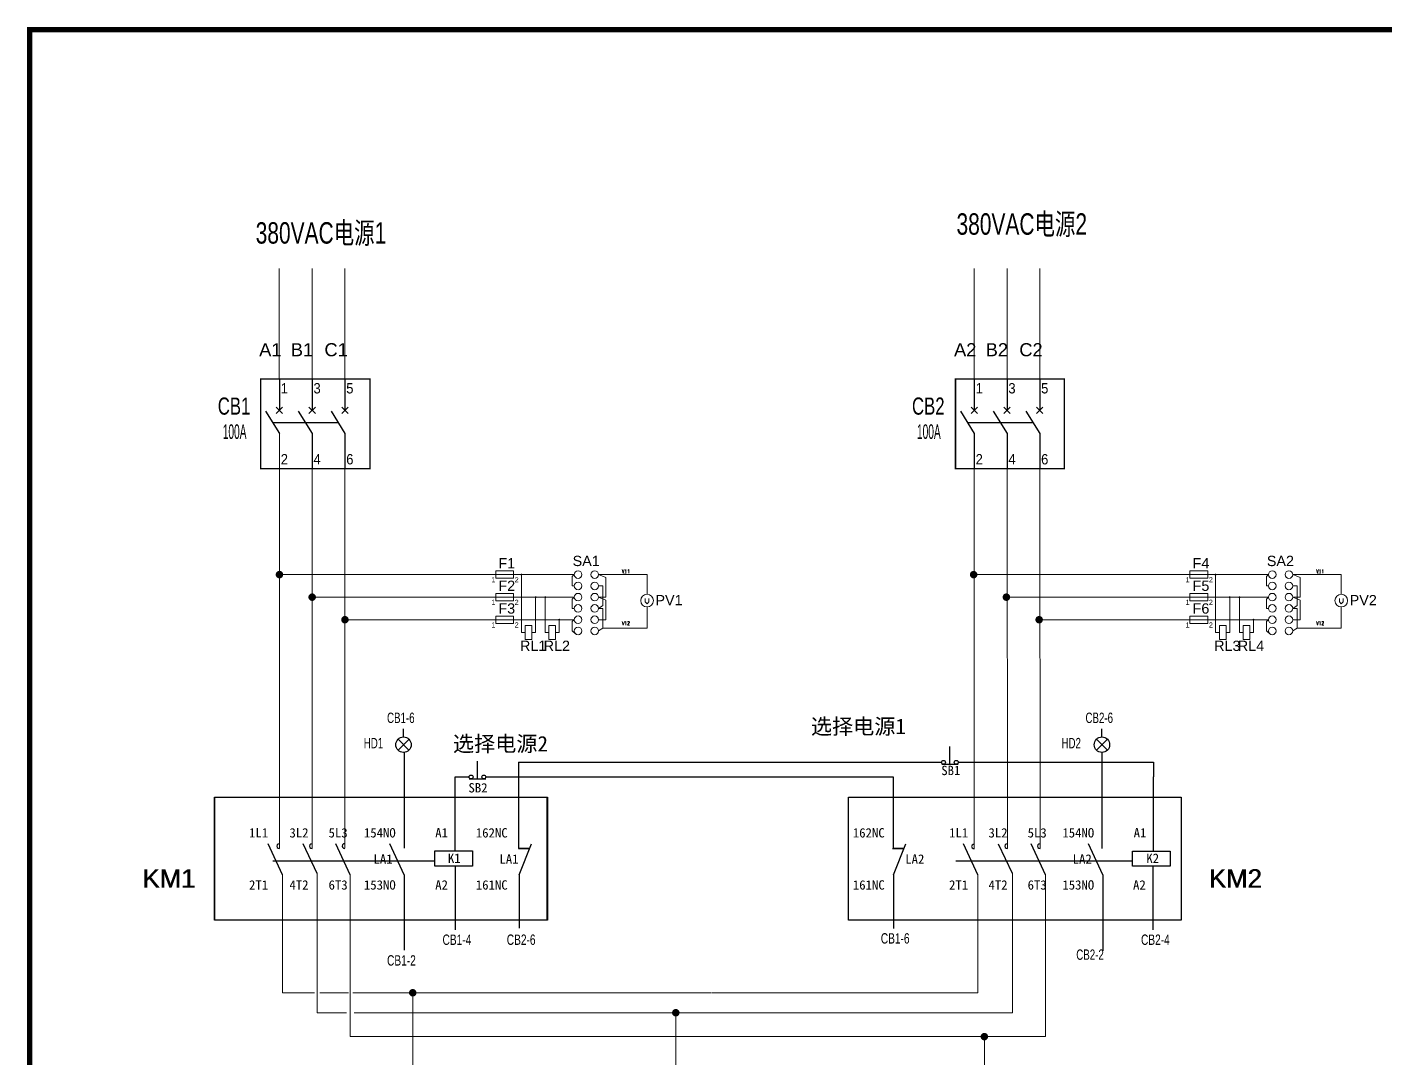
# Model space of a CAD drawing. Extents: x 81437 to 204847, y -54597 to -29444.
# Drawn here: x 91510 to 93971, y -35573 to -33705 of the extents above; entities that cross this region are included whole.
import ezdxf
from ezdxf.enums import TextEntityAlignment as Align
from ezdxf.lldxf.tags import DXFTag

# ---------------------------------------------------------------- set-up
doc = ezdxf.new("R2010")
doc.units = 0
doc.header["$LTSCALE"] = 100
doc.header["$MEASUREMENT"] = 0
for name, color, linetype in [('1', 9, 'Continuous'), ('t', 1, 'Continuous'), ('空气开关', 7, 'Continuous')]:
    doc.layers.add(name, color=color, linetype=linetype)
doc.layers.add('细实线', color=7, linetype='Continuous', lineweight=20)
doc.styles.add('HZ', font='arial.ttf', dxfattribs={"width": 0.7})
doc.styles.add('HZA', font='romans', dxfattribs={"width": 0.75, "bigfont": 'ams_dx'})
doc.styles.get("Standard").update_dxf_attribs({"font": ''})
doc.styles.add('微软雅黑', font='')
doc.styles.get('Standard').set_extended_font_data('SimSun')
doc.styles.get('微软雅黑').set_extended_font_data('Microsoft YaHei')
tags = doc.linetypes.add('WASTE', pattern=[0.375, 0.25, -0.125]).pattern_tags.tags
tags[6:7] = [DXFTag(74, 4), DXFTag(75, 0), DXFTag(340, '0'), DXFTag(46, 1.0), DXFTag(50, 0.0), DXFTag(44, 0.0), DXFTag(45, 0.0)]
tags[4:5] = [DXFTag(74, 4), DXFTag(75, 0), DXFTag(340, '0'), DXFTag(46, 1.0), DXFTag(50, 0.0), DXFTag(44, 0.0), DXFTag(45, 0.0)]

# ---------------------------------------------------------------- blocks, each defined once
blk = doc.blocks.new('图框')
at = {"layer": 't', "color": 7, "const_width": 9.61519705431492}
blk.add_lwpolyline([(4109.47921527367, -3210.443887418679), (4109.47921527367, -58.86246267448996), (-6.162819773475348, -58.86246267448996), (-6.162819773475348, -3210.443887418679)], close=True, dxfattribs=at)
at = {"color": 7, "style": '微软雅黑', "flags": 8}
for tag, p, height in [('DWG.NAME:', (1375.473639447489, -2969.2419877869), 25), ('DWG.NO.:', (3122.023352488108, -3089.264933317976), 24), ('图纸编号', (3309.199899152482, -3111.267140832559), 24), ('FILENO.:', (3122.509725826509, -3164.966587124836), 24), ('文档号', (3311.563545755656, -3182.994948628203), 24)]:
    blk.add_attdef(tag, p, '', height=height, dxfattribs=at)
at = {"color": 7, "style": '微软雅黑', "width": 0.8, "flags": 8}
for tag, p, height in [('PROJECTNAME:', (3119.317365890063, -2971.670387076527), 24), ('PROJECT_NAME', (3324.743137664682, -2969.191656158461), 25)]:
    blk.add_attdef(tag, p, '', height=height, dxfattribs=at)
at = {"color": 7, "style": '微软雅黑', "flags": 8}
for tag, height, width, p in [('RENLIU', 24, 0.7, (692.0254873090671, -3009.243060483925)), ('SHUFENWANG', 24, 0.7, (879.6254712981536, -3009.243060483925)), ('FANGHOU', 24, 0.7, (1063.567935676903, -3009.243060483925)), ('DANDANLI', 24, 0.7, (1243.852880445316, -3009.243060483925)), ('#10STATIONONTROLCABINETCOVER', 30, 0.6, (1771.737284051596, -3076.044837234568)), ('HANGZHOUHOLLYSYSAUTOMATIONCO.,LTD.', 24, 0.7, (2763.919484516009, -3104.577265918681))]:
    blk.add_attdef(tag, text='', height=height, dxfattribs=dict(at, width=width)).set_placement(p, align=Align.MIDDLE)
for tag, p in [('图纸名称:', (1371.649552043295, -3024.785799731683)), ('项目名称', (3272.897224152879, -3045.626842364768))]:
    blk.add_attdef(tag, text='', height=25, dxfattribs=at).set_placement(p, align=Align.BOTTOM_LEFT)
at = {"color": 7, "flags": 8}
blk.add_attdef('A', text='', height=23, dxfattribs=at).set_placement((53.73638948711596, -3033.744016823508), align=Align.MIDDLE)
at = {"color": 7, "style": '微软雅黑', "flags": 8}
for tag, height, p in [('设计时间', 23, (207.7030023673433, -3033.744016823508)), ('刘仁', 23, (692.0254873090671, -3061.050838701933)), ('王姝芬', 23, (879.6254712981536, -3061.050838701933)), ('侯方', 23, (1063.567935676903, -3061.050838701933)), ('李丹丹', 23, (1243.852880445316, -3061.050838701933)), ('PAGEXOFX', 24, (3947.55098377166, -3097.943887418679)), ('REV.', 24, (53.21983990701119, -3121.911417548025)), ('DATE', 24, (202.7449719716897, -3121.911417548025)), ('DESCRIPTION', 24, (445.5564698352027, -3121.911417548025)), ('PREPARED', 24, (692.0254873090671, -3121.911417548025)), ('CHECKED', 24, (879.625471298139, -3121.911417548025)), ('SIGNED', 24, (1063.567935676889, -3121.911417548025)), ('APPROVED', 24, (1243.852880445316, -3121.911417548025)), ('图纸名称', 30, (1771.737284051596, -3153.557526718527)), ('第几页共几页', 24, (3947.55098377166, -3172.943887418679))]:
    blk.add_attdef(tag, text='', height=height, dxfattribs=at).set_placement(p, align=Align.MIDDLE)

msp = doc.modelspace()

# ---------------------------------------------------------------- linework, layer by layer
for p, q in [((91967.58813636571, -34342.78313562403), (91967.58813636571, -34399.71166537907)), ((92026.9245138764, -34342.78313562403), (92026.9245138764, -34399.71166537907)), ((92086.26089138704, -34342.90767009646), (92086.26089138704, -34399.71166537907)), ((93226.80809883821, -34342.78313562403), (93226.80809883821, -34399.71166537907)), ((93286.14447634885, -34342.78313562403), (93286.14447634885, -34399.71166537907)), ((93345.48085385951, -34342.90767009646), (93345.48085385951, -34399.71166537907)), ((91961.76198359567, -34405.53781814913), (91973.41428913582, -34393.88551260899)), ((91961.76198359567, -34393.88551260899), (91973.41428913582, -34405.53781814913)), ((92021.09836110628, -34405.53781814913), (92032.75066664646, -34393.88551260899)), ((92021.09836110628, -34393.88551260899), (92032.75066664646, -34405.53781814913)), ((92080.43473861697, -34405.53781814913), (92092.08704415712, -34393.88551260899)), ((92080.43473861697, -34393.88551260899), (92092.08704415712, -34405.53781814913)), ((93220.9819460681, -34405.53781814913), (93232.63425160828, -34393.88551260899)), ((93220.9819460681, -34393.88551260899), (93232.63425160828, -34405.53781814913)), ((93280.31832357879, -34405.53781814913), (93291.97062911894, -34393.88551260899)), ((93280.31832357879, -34393.88551260899), (93291.97062911894, -34405.53781814913)), ((93339.6547010894, -34405.53781814913), (93351.30700662958, -34393.88551260899)), ((93339.6547010894, -34393.88551260899), (93351.30700662958, -34405.53781814913)), ((91942.54078631783, -34401.21074596909), (91967.58813636571, -34441.87035192311)), ((92001.87716382851, -34401.21074596909), (92026.9245138764, -34441.87035192311)), ((92061.21354133915, -34401.21074596909), (92086.26089138704, -34441.87035192311)), ((93201.76074879032, -34401.21074596909), (93226.80809883821, -34441.87035192311)), ((93261.09712630097, -34401.21074596909), (93286.14447634885, -34441.87035192311)), ((93320.43350381163, -34401.21074596909), (93345.48085385951, -34441.87035192311)), ((92026.9245138764, -34441.87035192311), (92026.9245138764, -34505.0359154877)), ((92086.26089138704, -34441.87035192311), (92086.26089138704, -34505.0359154877)), ((93226.80809883821, -34441.87035192311), (93226.80809883821, -34505.0359154877)), ((93286.14447634885, -34441.87035192311), (93286.14447634885, -34505.0359154877)), ((93345.48085385951, -34441.87035192311), (93345.48085385951, -34505.0359154877)), ((92192.55932280929, -34991.43178795475), (92192.55932280929, -34977.00280270564)), ((93458.26658220397, -34991.43178795475), (93458.26658220397, -34977.00280270564)), ((92182.58683731452, -34995.48772072165), (92202.42559056103, -35015.24433063527)), ((92202.53994496306, -34995.73477318772), (92182.73123418324, -35015.51474344345)), ((93182.64433861249, -35040.87398386824), (93182.64433861249, -35008.92826232332)), ((93448.2940967092, -34995.48772072165), (93468.13284995571, -35015.24433063527)), ((93468.24720435774, -34995.73477318772), (93448.43849357792, -35015.51474344345)), ((92193.55798754036, -35019.36395662036), (92193.55798754036, -35193.23317072264)), ((93458.14906950148, -35019.43009983281), (93458.14906950148, -35193.2993139351)), ((92326.46855788666, -35067.51660965607), (92326.46855788666, -35035.57088811116)), ((92401.01785605225, -35037.22249230098), (92401.01785605225, -35193.2993139351)), ((92401.01785605225, -35037.22249230098), (93167.58648309544, -35037.33708650659)), ((93167.78932151671, -35040.87398386824), (93197.76402471682, -35040.87398386824)), ((93197.71050881893, -35037.15634908853), (93551.68095687768, -35037.15634908853)), ((93551.68095687768, -35037.15634908853), (93551.68095687768, -35063.91556336533)), ((92285.97369748297, -35198.06535158868), (92285.97369748297, -35063.91556336533)), ((92285.97369748297, -35063.91556336533), (92311.41132294192, -35063.91556336533)), ((92311.61354079087, -35067.51660965607), (92341.58824399093, -35067.51660965607)), ((92341.53947159254, -35063.98170657779), (93079.93995500216, -35063.98170657779)), ((92342.65564902606, -35063.91556336533), (93035.34834779907, -35063.91556336533)), ((93079.93995500216, -35063.91556336533), (93079.93995500216, -35193.23317072264)), ((93551.68095687768, -35198.06535158868), (93551.68095687768, -35063.91556336533)), ((91973.18874087557, -35241.40450531163), (91947.34588791797, -35185.10400422545)), ((92036.23985109516, -35238.81877634495), (92010.83517816971, -35185.1701474379)), ((92095.8203357714, -35241.40450531163), (92069.97748281379, -35185.10400422545)), ((92193.78047835252, -35241.36669573988), (92167.93762539494, -35185.06619465371)), ((92401.01785605225, -35193.2993139351), (92420.36474324277, -35193.2993139351)), ((92402.13403348581, -35193.23317072264), (92421.48092067633, -35193.23317072264)), ((92402.35652429792, -35241.36669573988), (92424.72582093033, -35185.06619465371)), ((93078.82377756864, -35193.2993139351), (93098.17066475916, -35193.2993139351)), ((93079.93995500216, -35193.23317072264), (93099.28684219273, -35193.23317072264)), ((93080.16244581432, -35241.36669573988), (93102.53174244669, -35185.06619465371)), ((93233.03617092427, -35241.47064852409), (93207.19331796674, -35185.1701474379)), ((93296.08728114392, -35238.81877634495), (93270.84758536912, -35185.58425363502)), ((93355.66776582017, -35241.47064852409), (93329.82491286255, -35185.1701474379)), ((93459.48773774716, -35241.36669573988), (93433.64488478962, -35185.06619465371)), ((92285.97369748297, -35225.75412261464), (92285.97369748297, -35340.68790374594)), ((93550.56477944413, -35225.8202658271), (93550.56477944413, -35340.75404695838)), ((92193.78047835252, -35241.36669573988), (92193.78047835252, -35378.03444498219)), ((92402.35652429792, -35241.36669573988), (92402.35652429792, -35337.92654731734)), ((93080.16244581432, -35241.36669573988), (93080.16244581432, -35338.29573093101)), ((93459.48773774716, -35241.36669573988), (93459.48773774716, -35379.23081001583))]:
    msp.add_line(p, q)
at = {"color": 7, "lineweight": 15}
for p, q in [((92501.91867039935, -34697.27934070193), (92498.1380958251, -34700.78927020017)), ((92498.1380958251, -34700.78927020017), (92498.1380958251, -34717.69682507241)), ((92545.95431200243, -34697.27934070193), (92559.41669903752, -34702.48070902469)), ((92545.95431200243, -34697.27934070193), (92590.9392407603, -34697.27934070193)), ((92559.41669903752, -34702.48070902469), (92559.41669903752, -34738.11430944288)), ((92596.19850092029, -34697.27934070193), (92633.85475767123, -34697.27934070193)), ((92633.85475767123, -34697.27934070193), (92633.85475767123, -34732.79537568224)), ((93759.9504447949, -34697.27934070193), (93756.16987022065, -34700.78927020017)), ((93756.16987022065, -34700.78927020017), (93756.16987022065, -34717.69682507241)), ((93803.98608639798, -34697.27934070193), (93817.44847343308, -34702.48070902469)), ((93803.98608639798, -34697.27934070193), (93848.97101515585, -34697.27934070193)), ((93817.44847343308, -34702.48070902469), (93817.44847343308, -34738.11430944288)), ((93854.23027531584, -34697.27934070193), (93891.88653206678, -34697.27934070193)), ((93891.88653206678, -34697.27934070193), (93891.88653206678, -34732.79537568224)), ((92501.91867039935, -34717.69682507241), (92498.1380958251, -34717.69682507241)), ((92501.91867012503, -34738.11430944288), (92498.13809555078, -34741.62423894112)), ((92545.95431200243, -34717.69682507241), (92553.9571882605, -34717.69682507241)), ((92545.95431200243, -34738.11430944288), (92559.41669903752, -34743.31567776563)), ((92545.95431172814, -34738.11430944288), (92559.41669903752, -34738.11430944288)), ((92553.9571882605, -34717.69682507241), (92553.9571882605, -34753.39844061353)), ((93759.9504447949, -34717.69682507241), (93756.16987022065, -34717.69682507241)), ((93759.95044452058, -34738.11430944288), (93756.16986994633, -34741.62423894112)), ((93803.98608639798, -34717.69682507241), (93811.98896265605, -34717.69682507241)), ((93803.98608639798, -34738.11430944288), (93817.44847343308, -34743.31567776563)), ((93803.9860861237, -34738.11430944288), (93817.44847343308, -34738.11430944288)), ((93811.98896265605, -34717.69682507241), (93811.98896265605, -34753.39844061353)), ((92498.13809555078, -34741.62423894112), (92498.13809555078, -34758.53179381336)), ((92501.91867012503, -34758.53179381336), (92498.13809555078, -34758.53179381336)), ((92553.9571882605, -34753.39844061353), (92545.95431172814, -34758.53179381336)), ((92545.95431172814, -34758.53179385961), (92553.95718798616, -34758.53179385961)), ((92553.95718798616, -34758.53179385961), (92553.95718798616, -34794.23340940072)), ((92559.41669903752, -34743.31567776563), (92559.41669903752, -34778.94927818383)), ((92630.53509999996, -34740.64868280127), (92630.53509999996, -34746.40099860127)), ((92630.53509999996, -34746.40099860127), (92633.82213760001, -34750.39119075428)), ((92633.82213760001, -34750.39119075428), (92637.10917519999, -34746.40099860127)), ((92633.85475767123, -34755.80463888224), (92633.85475767123, -34794.23340940072)), ((92637.10917519999, -34746.40099860127), (92637.10917519999, -34740.64868280127)), ((93756.16986994633, -34741.62423894112), (93756.16986994633, -34758.53179381336)), ((93759.95044452058, -34758.53179381336), (93756.16986994633, -34758.53179381336)), ((93811.98896265605, -34753.39844061353), (93803.9860861237, -34758.53179381336)), ((93803.9860861237, -34758.53179385961), (93811.98896238171, -34758.53179385961)), ((93811.98896238171, -34758.53179385961), (93811.98896238171, -34794.23340940072)), ((93817.44847343308, -34743.31567776563), (93817.44847343308, -34778.94927818383)), ((93888.56687439552, -34740.64868280127), (93888.56687439552, -34746.40099860127)), ((93888.56687439552, -34746.40099860127), (93891.85391199557, -34750.39119075428)), ((93891.85391199557, -34750.39119075428), (93895.14094959554, -34746.40099860127)), ((93891.88653206678, -34755.80463888224), (93891.88653206678, -34794.23340940072)), ((93895.14094959554, -34746.40099860127), (93895.14094959554, -34740.64868280127)), ((92501.91867012503, -34778.94927818383), (92498.13809555078, -34782.45920768206)), ((92498.13809555078, -34782.45920768206), (92498.13809555078, -34799.3667625543)), ((92545.95431172814, -34778.94927818383), (92559.41669903752, -34778.94927818383)), ((93759.95044452058, -34778.94927818383), (93756.16986994633, -34782.45920768206)), ((93756.16986994633, -34782.45920768206), (93756.16986994633, -34799.3667625543)), ((93803.9860861237, -34778.94927818383), (93817.44847343308, -34778.94927818383)), ((92553.95718798616, -34794.23340940072), (92545.9543114538, -34799.36676260056)), ((92553.95718798616, -34794.23340940072), (92590.97563662332, -34794.23340940072)), ((92590.97563662332, -34794.23340940072), (92633.85475767123, -34794.23340940072)), ((93811.98896238171, -34794.23340940072), (93803.98608584935, -34799.36676260056)), ((93811.98896238171, -34794.23340940072), (93849.00741101887, -34794.23340940072)), ((93849.00741101887, -34794.23340940072), (93891.88653206678, -34794.23340940072))]:
    msp.add_line(p, q, dxfattribs=at)
at = {"ltscale": 5}
for p, q in [((92596.19850092029, -34697.27934070193), (92590.9392407603, -34697.27934070193)), ((93854.23027531584, -34697.27934070193), (93848.97101515585, -34697.27934070193))]:
    msp.add_line(p, q, dxfattribs=at)
at = {"color": 3, "lineweight": 15}
for p, q in [((92026.94007438702, -34738.13348005137), (92501.91867012497, -34738.11430944288)), ((93284.97184878257, -34738.13348005137), (93759.95044452052, -34738.11430944288))]:
    msp.add_line(p, q, dxfattribs=at)
at = {"color": 1, "lineweight": 15}
for p, q in [((92086.28627417234, -34778.97387757929), (92501.91866985062, -34778.94927843858)), ((93344.31804856789, -34778.97387757929), (93759.95044424618, -34778.94927843858))]:
    msp.add_line(p, q, dxfattribs=at)
at = {"linetype": 'WASTE', "ltscale": 4}
for p, q in [((91955.78948991142, -35215.82213986418), (92247.47246137133, -35215.82213986418)), ((93193.45116783705, -35215.82213986418), (93513.179720766, -35215.82213986418))]:
    msp.add_line(p, q, dxfattribs=at)
at = {"color": 4, "linetype": 'WASTE'}
for points in [[(91849.68002802678, -35100.3716738987), (92452.18768555226, -35100.3716738987), (92452.18768555226, -35323.35857656131), (91849.68002802678, -35323.35857656131)], [(91850.7962054603, -35100.30553068625), (92453.30386298578, -35100.30553068625), (92453.30386298578, -35323.29243334886), (91850.7962054603, -35323.29243334886)], [(92999.00446060646, -35100.3716738987), (93601.51211813194, -35100.3716738987), (93601.51211813194, -35323.35857656131), (92999.00446060646, -35323.35857656131)]]:
    msp.add_lwpolyline(points, close=True, dxfattribs=at)
for points in [[(92248.96073281401, -35198.06535158868), (92317.2597013448, -35198.06535158868), (92317.2597013448, -35225.75412261466), (92248.96073281401, -35225.75412261466)], [(93513.55181477513, -35198.13149480111), (93581.85078330591, -35198.13149480111), (93581.85078330591, -35225.8202658271), (93513.55181477513, -35225.8202658271)]]:
    msp.add_lwpolyline(points, close=True)
at = {"color": 7, "lineweight": 15}
for centre, radius in [((92508.80310724619, -34697.27934070193), 6.884436846856417), ((92539.06987515559, -34697.27934070193), 6.884436846856417), ((93766.83488164174, -34697.27934070193), 6.884436846856417), ((93797.10164955114, -34697.27934070193), 6.884436846856417), ((92508.80310724619, -34717.69682507241), 6.884436846856417), ((92539.06987515559, -34717.69682507241), 6.884436846856417), ((93766.83488164174, -34717.69682507241), 6.884436846856417), ((93797.10164955114, -34717.69682507241), 6.884436846856417), ((92508.80310697183, -34738.11430944288), 6.884436846856417), ((92539.06987488126, -34738.11430944288), 6.884436846856417), ((92633.85475767123, -34744.30000728223), 11.5046316), ((93766.83488136738, -34738.11430944288), 6.884436846856417), ((93797.10164927681, -34738.11430944288), 6.884436846856417), ((93891.88653206678, -34744.30000728223), 11.5046316), ((92508.80310697183, -34758.53179381336), 6.884436846856417), ((92539.06987488126, -34758.53179381336), 6.884436846856417), ((93766.83488136738, -34758.53179381336), 6.884436846856417), ((93797.10164927681, -34758.53179381336), 6.884436846856417), ((92508.8031066975, -34778.94927818383), 6.884436846856417), ((92539.06987460692, -34778.94927818383), 6.884436846856417), ((93766.83488109305, -34778.94927818383), 6.884436846856417), ((93797.10164900248, -34778.94927818383), 6.884436846856417), ((92508.8031066975, -34799.3667625543), 6.884436846856417), ((92539.06987460692, -34799.3667625543), 6.884436846856417), ((93766.83488109305, -34799.3667625543), 6.884436846856417), ((93797.10164900248, -34799.3667625543), 6.884436846856417)]:
    msp.add_circle(centre, radius, dxfattribs=at)
for centre, radius in [((92192.4418101068, -35005.43069728542), 13.99940254738718), ((93458.14906950148, -35005.43069728542), 13.99940254738718), ((93171.10849999591, -35037.33908078995), 3.522017465091281), ((93194.19323485324, -35037.33908078995), 3.522017465091281), ((92314.93271927004, -35063.98170657779), 3.522017465091281), ((92338.01745412745, -35063.98170657779), 3.522017465091281)]:
    msp.add_circle(centre, radius)
for centre, radius in [((91967.0066148557, -35189.23067686639), 4.154108757609202), ((92026.34299236632, -35189.20483291505), 4.154108757609202), ((92085.6971628642, -35189.16531801593), 4.154108757612781), ((93226.22657732821, -35190.01415919738), 4.154108757609202), ((93286.19042241508, -35189.2709761275), 4.154108757609202), ((93345.54459291289, -35189.23146122839), 4.154108757612781)]:
    msp.add_arc(centre, radius, 81.31236673589783, 278.6876332641021)
at = {"layer": '空气开关'}
for p, q in [((91955.06446134175, -34421.54054894611), (92073.7372163631, -34421.54054894611)), ((93214.28442381427, -34421.54054894611), (93332.95717883557, -34421.54054894609))]:
    msp.add_line(p, q, dxfattribs=at)
at = {"layer": '空气开关', "const_width": 2.496922615756818}
for points in [[(91933.57346242259, -34342.90767009645), (92131.74264703107, -34342.90767009645), (92131.74264703107, -34505.03591548769), (91933.57346242259, -34505.03591548769)], [(93192.79342489505, -34342.90767009645), (93389.77442142663, -34342.90767009645), (93389.77442142663, -34505.03591548769), (93192.79342489505, -34505.03591548769)]]:
    msp.add_lwpolyline(points, close=True, dxfattribs=at)
at = {"layer": '细实线', "color": 2}
for p, q in [((91967.33123020282, -34142.62936097004), (91967.33123020282, -34342.70810159788)), ((93226.55119267528, -34142.62936097004), (93226.55119267528, -34342.70810159788)), ((91967.58813636571, -34505.0359154877), (91967.63408243193, -35193.33712350684)), ((93226.80809883821, -34505.0359154877), (93226.85404490444, -35194.12060583782)), ((92501.91867039935, -34697.27934070193), (91967.60096916194, -34697.27934070193)), ((93759.9504447949, -34697.27934070193), (93225.6327435575, -34697.27934070193)), ((91973.18874087557, -35241.47064852407), (91973.18874087557, -35454.9683847351)), ((93233.03617092427, -35241.47064852409), (93233.03617092427, -35454.9683847351)), ((92031.31096638321, -35454.9683847351), (91973.18874087557, -35454.9683847351)), ((92092.56201408246, -35454.9683847351), (92040.91897601224, -35454.9683847351)), ((92749.64804202851, -35454.9683847351), (92100.36852874892, -35454.9683847351)), ((92209.23780314706, -35885.81956373516), (92209.19185708083, -35454.9683847351)), ((93233.03617092427, -35454.9683847351), (92750.44959985434, -35454.9683847351))]:
    msp.add_line(p, q, dxfattribs=at)
at = {"layer": '细实线', "color": 3}
for p, q in [((92026.9245138763, -34142.48241689827), (92026.9245138763, -34342.70810159788)), ((93286.14447634883, -34142.48241689827), (93286.14447634883, -34342.70810159788)), ((92026.92451387637, -34505.0359154877), (92026.97045994259, -35193.3112795555)), ((93286.14447634885, -34505.0359154877), (93286.81788999132, -35193.37742276792)), ((92036.23985109516, -35238.81877634495), (92036.1542765281, -35491.17446545931)), ((93296.08728114392, -35238.81877634495), (93296.00170657683, -35491.17446545931)), ((92089.09982411616, -35491.17446545931), (92036.1542765281, -35491.17446545931)), ((92750.44959985434, -35491.17446545931), (92102.91913204585, -35491.17446545931)), ((92685.98984396468, -35885.81956373046), (92685.94646952912, -35491.17446545461)), ((93296.00170657683, -35491.17446545931), (92750.44959985434, -35491.17446545931))]:
    msp.add_line(p, q, dxfattribs=at)
at = {"layer": '细实线', "color": 1}
for p, q in [((92086.26089138699, -34142.68198539685), (92086.26089138699, -34342.90767009646)), ((93345.48085385951, -34142.68198539685), (93345.48085385951, -34342.90767009646)), ((92086.26089138699, -34505.0359154877), (92086.32461204124, -35192.7266451278)), ((93345.48085385951, -34505.0359154877), (93346.17206048916, -35193.33790786884)), ((92095.82033577142, -35241.47064852407), (92095.82033577142, -35534.44698067628)), ((93355.66776582017, -35241.47064852409), (93355.66776582017, -35534.4469806763)), ((92750.39708708157, -35534.4469806763), (92095.82033577142, -35534.4469806763)), ((93355.66776582017, -35534.4469806763), (92750.44959985434, -35534.4469806763)), ((93245.13706418834, -35885.81956373516), (93245.09381228482, -35534.4469806763))]:
    msp.add_line(p, q, dxfattribs=at)
at = {"layer": '细实线', "color": 0}
for p, q in [((91967.58813636571, -34441.87035192311), (91967.58813636571, -34505.0359154877)), ((92431.86432239553, -34802.09877197118), (92431.86432239553, -34738.11430944288)), ((93689.89609679108, -34802.09877197118), (93689.89609679108, -34738.11430944288)), ((92474.72931550838, -34802.09877197118), (92474.72931550838, -34778.9492784147)), ((93732.76108990393, -34802.09877197118), (93732.76108990393, -34778.9492784147))]:
    msp.add_line(p, q, dxfattribs=at)
at = {"layer": '细实线', "color": 7}
for p, q in [((92406.01792583516, -34697.27934070193), (92406.01792583516, -34802.09877197118)), ((93664.04970023071, -34697.27934070193), (93664.04970023071, -34802.09877197118)), ((92449.36026139068, -34738.24347051898), (92449.36026139068, -34802.09877197118)), ((93707.39203578624, -34738.24347051898), (93707.39203578624, -34802.09877197118))]:
    msp.add_line(p, q, dxfattribs=at)
at = {"layer": '细实线'}
for p, q in [((92413.05294665441, -34802.09877197118), (92406.01792583516, -34802.09877197118)), ((92431.86432239553, -34802.09877197118), (92425.306644019, -34802.09877197118)), ((92455.91793976723, -34802.09877197118), (92449.36026139068, -34802.09877197118)), ((92474.72931550838, -34802.09877197118), (92468.17163713182, -34802.09877197118)), ((92498.13809555078, -34799.3667625543), (92504.35909158619, -34804.62472797724)), ((93671.08472104996, -34802.09877197118), (93664.04970023071, -34802.09877197118)), ((93689.89609679108, -34802.09877197118), (93683.33841841455, -34802.09877197118)), ((93713.94971416278, -34802.09877197118), (93707.39203578624, -34802.09877197118)), ((93732.76108990393, -34802.09877197118), (93726.20341152737, -34802.09877197118)), ((93756.16986994633, -34799.3667625543), (93762.39086598174, -34804.62472797724))]:
    msp.add_line(p, q, dxfattribs=at)
at = {"layer": '细实线', "color": 7}
for points, const_width in [([(91964.24901600981, -34697.27934070193, 1), (91971.04481444653, -34697.27934070193, 1)], 6.795798436627199), ([(93222.28079040536, -34697.27934070193, 1), (93229.07658884209, -34697.27934070193, 1)], 6.795798436627199), ([(92406.01792583514, -34698.12293445296, 1), (92406.01792583514, -34696.43574695093, 1)], 1.687187502), ([(93664.0497002307, -34698.12293445296, 1), (93664.0497002307, -34696.43574695093, 1)], 1.687187502), ([(92023.58812123489, -34738.13348005137, 1), (92030.38391967161, -34738.13348005137, 1)], 6.795798436627199), ([(92431.82996788975, -34738.9885625686, 1), (92431.82996788975, -34737.30137506659, 1)], 1.687187502), ([(92449.3602613907, -34739.08706426999, 1), (92449.3602613907, -34737.39987676796, 1)], 1.687187502), ([(93281.61989563044, -34738.13348005137, 1), (93288.41569406717, -34738.13348005137, 1)], 6.795798436627199), ([(93689.8617422853, -34738.9885625686, 1), (93689.8617422853, -34737.30137506659, 1)], 1.687187502), ([(93707.39203578625, -34739.08706426999, 1), (93707.39203578625, -34737.39987676796, 1)], 1.687187502), ([(92082.93432102019, -34778.97387757929, 1), (92089.73011945692, -34778.97387757929, 1)], 6.795798436627199), ([(92474.72931550838, -34779.79287216572, 1), (92474.72931550838, -34778.10568466369, 1)], 1.687187502), ([(93340.96609541574, -34778.97387757929, 1), (93347.76189385247, -34778.97387757929, 1)], 6.795798436627199), ([(93732.76108990393, -34779.79287216572, 1), (93732.76108990393, -34778.10568466369, 1)], 1.687187502), ([(92205.8399039287, -35454.9683847351, 1), (92212.63570236543, -35454.9683847351, 1)], 6.795798436627199), ([(92682.5485703108, -35491.17446546401, 1), (92689.34436874746, -35491.17446546401, 1)], 6.795798436627199), ([(93241.69559641212, -35534.44698067632, 1), (93248.49139484878, -35534.44698067632, 1)], 6.795798436627199)]:
    msp.add_lwpolyline(points, format="xyb", close=True, dxfattribs=dict(at, const_width=const_width))
at = {"layer": '细实线', "color": 0}
for points in [[(92359.6607539052, -34690.67100366316), (92391.79482147993, -34690.67100366316), (92391.79482147993, -34703.88767774073), (92359.6607539052, -34703.88767774073)], [(93617.69252830076, -34690.67100366316), (93649.82659587548, -34690.67100366316), (93649.82659587548, -34703.88767774073), (93617.69252830076, -34703.88767774073)], [(92359.6607539052, -34731.50597240411), (92391.79482147993, -34731.50597240411), (92391.79482147993, -34744.72264648169), (92359.6607539052, -34744.72264648169)], [(93617.69252830076, -34731.50597240411), (93649.82659587548, -34731.50597240411), (93649.82659587548, -34744.72264648169), (93617.69252830076, -34744.72264648169)], [(92359.6607539052, -34772.60549342404), (92391.79482147993, -34772.60549342404), (92391.79482147993, -34785.82216750162), (92359.6607539052, -34785.82216750162)], [(93617.69252830076, -34772.60549342404), (93649.82659587548, -34772.60549342404), (93649.82659587548, -34785.82216750162), (93617.69252830076, -34785.82216750162)]]:
    msp.add_lwpolyline(points, close=True, dxfattribs=at)
at = {"layer": '细实线'}
for points in [[(92413.05294665442, -34789.36890325657), (92413.05294665442, -34814.82864068578), (92425.30664401902, -34814.82864068578), (92425.30664401902, -34789.36890325657)], [(92455.91793976723, -34789.36890325657), (92455.91793976723, -34814.82864068578), (92468.17163713182, -34814.82864068578), (92468.17163713182, -34789.36890325657)], [(93671.08472104998, -34789.36890325657), (93671.08472104998, -34814.82864068578), (93683.33841841457, -34814.82864068578), (93683.33841841457, -34789.36890325657)], [(93713.94971416278, -34789.36890325657), (93713.94971416278, -34814.82864068578), (93726.20341152737, -34814.82864068578), (93726.20341152737, -34789.36890325657)]]:
    msp.add_lwpolyline(points, close=True, dxfattribs=at)

# ---------------------------------------------------------------- block references
at = {"color": 1}
msp.add_blockref('图框', (91521.4415027287, -33651.23391940312), dxfattribs=at)

# ---------------------------------------------------------------- texts
at = {"color": 7, "lineweight": 15, "style": 'HZA', "width": 0.75}
for s, p in [('V11', (92588.43608135503, -34694.59790834894)), ('V11', (93846.46785575058, -34694.59790834894)), ('V12', (92588.47247721803, -34788.59930091855)), ('V12', (93846.50425161359, -34788.59930091855))]:
    msp.add_text(s, height=6.574075200000001, dxfattribs=at).set_placement(p)
at = {"char_height": 18.81, "attachment_point": 1, "style": 'HZ'}
for s, insert, width in [('{\\fstzhongsong|b0|i0|c134|p0;CB1-6}', (92162.63994053517, -34947.34004011955), 250.4541635203867), ('{\\fstzhongsong|b0|i0|c134|p0;CB2-6}', (93428.34719992985, -34947.34004011955), 250.4541635203867), ('{\\fSTZhongsong|b0|i0|c134|p0;HD1}', (92120.42937873087, -34993.17221265298), 268.2335657430694), ('{\\fSTZhongsong|b0|i0|c134|p0;HD2}', (93384.86965380464, -34993.17221265298), 268.2335657430694), ('CB1-4', (92263.23857885398, -35349.38235657917), 250.4541635203867), ('{CB2-6}', (92379.62140566898, -35349.38235657917), 250.4541635203867), ('CB1-6', (93057.4273271853, -35346.99018376425), 250.4541635203867), ('CB2-4', (93528.9458382487, -35349.38235657917), 250.4541635203867), ('{\\fstzhongsong|b0|i0|c134|p0;CB2-2}', (93411.63072262505, -35376.46032654122), 250.4541635203867), ('{CB1-2}', (92162.63994053517, -35386.93520687228), 250.4541635203867)]:
    msp.add_mtext(s, dxfattribs=dict(at, insert=insert, width=width))
at = {"char_height": 28.0896, "width": 302.0175315038541, "attachment_point": 1}
for s, insert in [('{选择\\C7;电源1}', (92930.70223300697, -34958.27262121841)), ('{选择\\C7;电源2}', (92281.98691668025, -34989.66464655266))]:
    msp.add_mtext(s, dxfattribs=dict(at, insert=insert))
at = {"linetype": 'WASTE', "char_height": 16.95408, "width": 18.99547035718297, "attachment_point": 1}
for s, insert in [('{\\fFangSong|b0|i0|c134|p0;SB1}', (93167.02579943064, -35043.60559363717)), ('{\\fFangSong|b0|i0|c134|p0;SB2}', (92310.21155327956, -35075.04140008142)), ('1L1', (91912.54526219776, -35156.63778033962)), ('3L2', (91985.79936248148, -35156.63778033962)), ('5L3', (92056.67370178398, -35156.63778033962)), ('154NO', (92120.76432249359, -35156.63778033962)), ('A1', (92249.94656284663, -35156.57163712716)), ('162NC', (92323.56363996529, -35156.63778033962)), ('162NC', (93006.79101631316, -35156.63778033962)), ('1L1', (93181.10387186756, -35156.63778033962)), ('3L2', (93252.56405279858, -35156.63778033962)), ('5L3', (93323.49713861218, -35156.63778033962)), ('154NO', (93386.47158188827, -35156.63778033962)), ('A1', (93515.65382224131, -35156.57163712716)), ('{\\fFangSong|b0|i0|c134|p0;LA1}', (92138.10614178641, -35204.1753343132)), ('K1', (92272.92824279818, -35202.71958883715)), ('{\\fFangSong|b0|i0|c134|p0;LA1}', (92366.35083579509, -35204.1753343132)), ('{\\fFangSong|b0|i0|c134|p0;LA2}', (93101.72727070282, -35204.1753343132)), ('{\\fFangSong|b0|i0|c134|p0;LA2}', (93405.18561527197, -35204.1753343132)), ('K2', (93538.63550219286, -35202.71958883715)), ('2T1', (91912.54526219776, -35251.09686899597)), ('4T2', (91985.79936248148, -35251.09686899597)), ('6T3', (92056.67370178398, -35251.09686899597)), ('153NO', (92120.76432249359, -35251.09686899597)), ('A2', (92249.94656284663, -35251.03072578352)), ('161NC', (92323.56363996529, -35251.09686899597)), ('161NC', (93006.79101631316, -35251.09686899597)), ('2T1', (93181.10387186756, -35251.09686899597)), ('4T2', (93252.56405279858, -35251.09686899597)), ('6T3', (93323.49713861218, -35251.09686899597)), ('153NO', (93386.47158188827, -35251.09686899597)), ('A2', (93514.53764480774, -35251.09686899597))]:
    msp.add_mtext(s, dxfattribs=dict(at, insert=insert))
at = {"layer": '1', "color": 7, "linetype": 'Continuous', "style": 'HZ', "width": 0.7}
for s, p in [('380VAC电源2', (93194.6315810152, -34081.37991612207)), ('380VAC电源1', (91924.6233217677, -34097.50524453445))]:
    msp.add_text(s, height=38.808, dxfattribs=at).set_placement(p)
at = {"layer": '空气开关', "style": 'HZ', "width": 0.9}
for s, p in [('1', (91970.02702108161, -34369.0123414439)), ('3', (92029.36339859224, -34369.0123414439)), ('5', (92088.69977610289, -34369.0123414439)), ('1', (93229.24698355407, -34369.0123414439)), ('3', (93288.58336106472, -34369.0123414439)), ('5', (93347.91973857537, -34369.0123414439)), ('2', (91970.02702108161, -34497.6120269635)), ('4', (92029.36339859224, -34497.6120269635)), ('6', (92088.69977610289, -34497.6120269635)), ('2', (93229.24698355407, -34497.6120269635)), ('4', (93288.58336106472, -34497.6120269635)), ('6', (93347.91973857537, -34497.6120269635))]:
    msp.add_text(s, height=18.72691961817614, dxfattribs=at).set_placement(p)
at = {"layer": '空气开关', "style": 'HZ'}
for tag, height, width, p in [('CB1', 31.04639999999999, 0.7, (91885.42790816336, -34407.40631343519)), ('CB2', 31.04639999999999, 0.7, (93143.45968255891, -34407.40631343519)), ('100A', 26.4, 0.5, (91886.44430816338, -34451.38871343518)), ('100A', 26.4, 0.5, (93144.47608255892, -34451.38871343518))]:
    msp.add_attdef(tag, text='K', height=height, dxfattribs=dict(at, width=width)).set_placement(p, align=Align.CENTER)
at = {"layer": '细实线', "color": 7, "style": 'HZ'}
for s, height, p in [('A1', 23.70816, (91930.9144008779, -34301.6218371818)), ('B1', 23.70816, (91988.26967779071, -34301.6218371818)), ('C1', 23.70816, (92049.20819330837, -34301.6218371818)), ('A2', 23.70816, (93190.13436335041, -34301.6218371818)), ('B2', 23.70816, (93247.48964026323, -34301.6218371818)), ('C2', 23.70816, (93308.42815578087, -34301.6218371818)), ('SA1', 18.62, (92498.93914890838, -34681.79394662558)), ('SA2', 18.62, (93756.97092330393, -34681.79394662558)), ('F1', 18.62, (92364.44704705561, -34685.94657361462)), ('F4', 18.62, (93622.47882145116, -34685.94657361462)), ('1', 9.309999999999999, (92351.73132340005, -34711.25752774526)), ('F2', 18.62, (92364.44704705561, -34726.78154235557)), ('2', 9.309999999999999, (92393.91671698271, -34711.25752774526)), ('1', 9.309999999999999, (93609.7630977956, -34711.25752774526)), ('F5', 18.62, (93622.47882145116, -34726.78154235557)), ('2', 9.309999999999999, (93651.94849137827, -34711.25752774526)), ('PV1', 18.62, (92649.06261724004, -34752.83072695535)), ('PV2', 18.62, (93907.09439163559, -34752.83072695535)), ('1', 9.309999999999999, (92351.73132340005, -34752.09249648621)), ('F3', 18.62, (92364.44704705561, -34767.88106337551)), ('2', 9.309999999999999, (92393.91671698271, -34752.09249648621)), ('1', 9.309999999999999, (93609.7630977956, -34752.09249648621)), ('F6', 18.62, (93622.47882145116, -34767.88106337551)), ('2', 9.309999999999999, (93651.94849137827, -34752.09249648621)), ('1', 9.309999999999999, (92351.73132340005, -34793.19201750614)), ('2', 9.309999999999999, (92393.91671698271, -34793.19201750614)), ('1', 9.309999999999999, (93609.7630977956, -34793.19201750614)), ('2', 9.309999999999999, (93651.94849137827, -34793.19201750614)), ('RL1', 18.62, (92403.58392996139, -34835.55005748698)), ('RL2', 18.62, (92446.4489230742, -34835.55005748698)), ('RL3', 18.62, (93661.61570435694, -34835.55005748698)), ('RL4', 18.62, (93704.48069746976, -34835.55005748698)), ('KM1', 33.35639999999999, (91719.12294026454, -35264.52804919166)), ('KM1', 33.35639999999999, (91720.2391176981, -35264.46190597923)), ('KM2', 33.35639999999999, (93651.80361197794, -35264.52804919166)), ('KM2', 33.35639999999999, (93652.91978941146, -35264.46190597923)), ('KM2', 33.35639999999999, (93652.91978941146, -35264.46190597923))]:
    msp.add_text(s, height=height, dxfattribs=at).set_placement(p)

doc.saveas('drawing.dxf')
